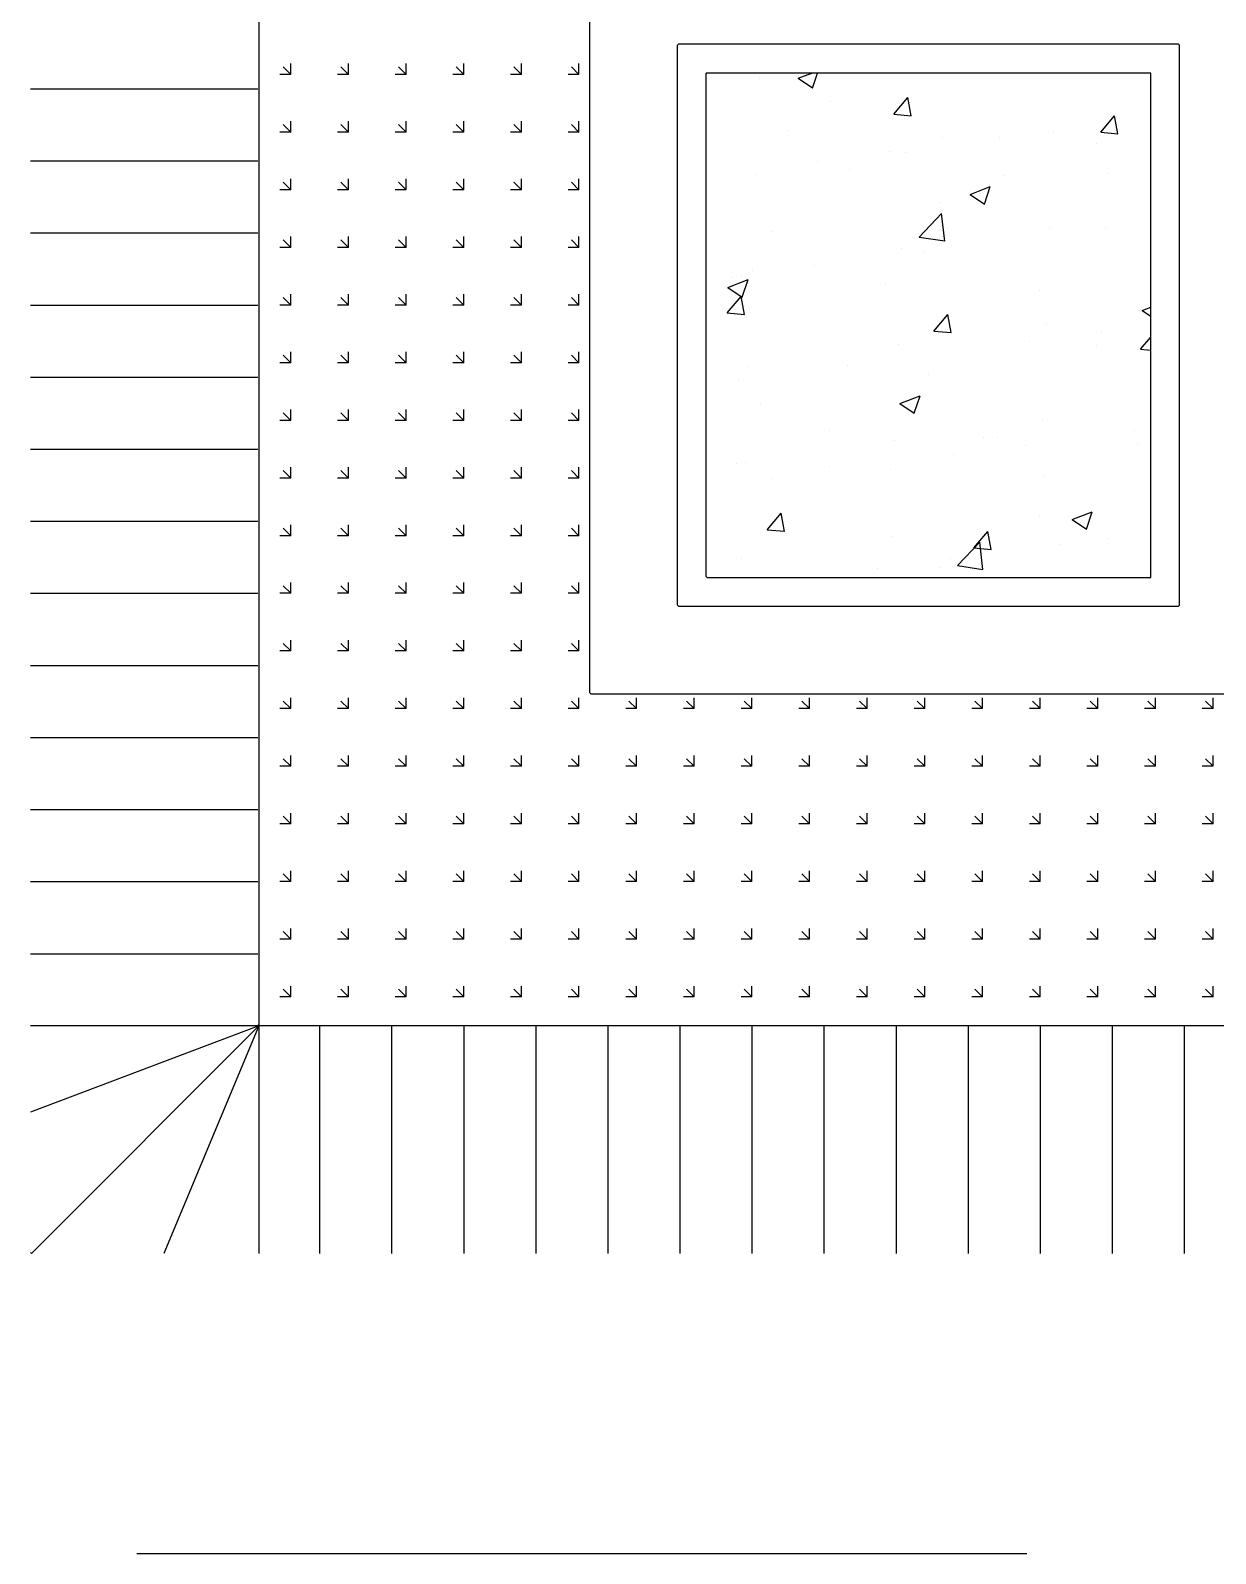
# Model space of a CAD drawing. Header units: inches. Extents: x 4.9 to 47.4, y 12.3 to 37.1.
# Drawn here: x 7.122 to 7.738, y 17.695 to 18.488 of the extents above; entities that cross this region are included whole.
import ezdxf

# ---------------------------------------------------------------- set-up
doc = ezdxf.new("R2010")
doc.units = ezdxf.units.IN
doc.header["$MEASUREMENT"] = 0
doc.layers.add('02', color=2, linetype='Continuous')
doc.layers.add('4', color=4, linetype='Continuous')

msp = doc.modelspace()

# ---------------------------------------------------------------- linework, layer by layer
at = {"layer": '02'}
for p, q in [((7.24049, 19.13976), (7.24049, 17.85156)), ((7.45879, 18.48066), (7.45829, 18.48016)), ((7.45829, 18.18873), (7.45829, 18.48016)), ((7.7191, 18.48066), (7.45879, 18.48066)), ((7.7191, 18.48066), (7.7196, 18.48016)), ((7.7196, 18.18873), (7.7196, 18.48016)), ((7.25708, 18.46497), (7.25145, 18.46497)), ((7.25708, 18.46497), (7.2531, 18.46895)), ((7.25708, 18.46497), (7.25708, 18.4706)), ((7.28708, 18.46497), (7.28145, 18.46497)), ((7.28708, 18.46497), (7.2831, 18.46895)), ((7.28708, 18.46497), (7.28708, 18.4706)), ((7.31708, 18.46497), (7.31145, 18.46497)), ((7.31708, 18.46497), (7.3131, 18.46895)), ((7.31708, 18.46497), (7.31708, 18.4706)), ((7.34708, 18.46497), (7.34145, 18.46497)), ((7.34708, 18.46497), (7.3431, 18.46895)), ((7.34708, 18.46497), (7.34708, 18.4706)), ((7.37708, 18.46497), (7.37145, 18.46497)), ((7.37708, 18.46497), (7.3731, 18.46895)), ((7.37708, 18.46497), (7.37708, 18.4706)), ((7.40708, 18.46497), (7.40145, 18.46497)), ((7.40708, 18.46497), (7.4031, 18.46895)), ((7.40708, 18.46497), (7.40708, 18.4706)), ((7.47329, 18.20373), (7.47329, 18.46566)), ((7.7046, 18.46566), (7.47329, 18.46566)), ((7.52109, 18.46292), (7.52824, 18.46566)), ((7.52855, 18.45787), (7.53117, 18.46566)), ((7.7046, 18.20323), (7.7046, 18.46566)), ((7.12162, 18.45747), (7.23999, 18.45747)), ((7.50081, 18.46293), (7.50081, 18.46293)), ((7.52109, 18.46292), (7.52856, 18.45789)), ((7.53776, 18.45084), (7.53776, 18.45084)), ((7.57098, 18.44426), (7.57821, 18.45288)), ((7.57994, 18.44346), (7.57821, 18.45287)), ((7.25708, 18.43497), (7.25708, 18.4406)), ((7.28708, 18.43497), (7.28708, 18.4406)), ((7.31708, 18.43497), (7.31708, 18.4406)), ((7.34708, 18.43497), (7.34708, 18.4406)), ((7.37708, 18.43497), (7.37708, 18.4406)), ((7.40708, 18.43497), (7.40708, 18.4406)), ((7.57098, 18.44426), (7.57994, 18.44347)), ((7.67857, 18.43485), (7.6858, 18.44346)), ((7.68753, 18.43405), (7.6858, 18.44345)), ((7.25708, 18.43497), (7.25145, 18.43497)), ((7.25708, 18.43497), (7.2531, 18.43895)), ((7.28708, 18.43497), (7.28145, 18.43497)), ((7.28708, 18.43497), (7.2831, 18.43895)), ((7.31708, 18.43497), (7.31145, 18.43497)), ((7.31708, 18.43497), (7.3131, 18.43895)), ((7.34708, 18.43497), (7.34145, 18.43497)), ((7.34708, 18.43497), (7.3431, 18.43895)), ((7.37708, 18.43497), (7.37145, 18.43497)), ((7.37708, 18.43497), (7.3731, 18.43895)), ((7.40708, 18.43497), (7.40145, 18.43497)), ((7.40708, 18.43497), (7.4031, 18.43895)), ((7.51636, 18.43573), (7.51636, 18.43573)), ((7.59644, 18.43235), (7.59644, 18.43235)), ((7.62572, 18.43208), (7.62572, 18.43208)), ((7.6539, 18.4348), (7.6539, 18.4348)), ((7.67857, 18.43485), (7.68753, 18.43406)), ((7.56891, 18.4246), (7.56891, 18.4246)), ((7.57689, 18.42424), (7.57689, 18.42424)), ((7.67651, 18.42897), (7.67651, 18.42897)), ((7.12162, 18.41997), (7.23999, 18.41997)), ((7.53136, 18.41966), (7.53136, 18.41966)), ((7.25708, 18.40497), (7.2531, 18.40895)), ((7.25708, 18.40497), (7.25708, 18.4106)), ((7.28708, 18.40497), (7.2831, 18.40895)), ((7.28708, 18.40497), (7.28708, 18.4106)), ((7.31708, 18.40497), (7.3131, 18.40895)), ((7.31708, 18.40497), (7.31708, 18.4106)), ((7.34708, 18.40497), (7.3431, 18.40895)), ((7.34708, 18.40497), (7.34708, 18.4106)), ((7.37708, 18.40497), (7.3731, 18.40895)), ((7.37708, 18.40497), (7.37708, 18.4106)), ((7.40708, 18.40497), (7.4031, 18.40895)), ((7.40708, 18.40497), (7.40708, 18.4106)), ((7.49898, 18.41299), (7.49898, 18.41299)), ((7.54799, 18.41558), (7.54799, 18.41558)), ((7.62806, 18.4122), (7.62806, 18.4122)), ((7.68252, 18.41336), (7.68252, 18.41336)), ((7.25708, 18.40497), (7.25145, 18.40497)), ((7.28708, 18.40497), (7.28145, 18.40497)), ((7.31708, 18.40497), (7.31145, 18.40497)), ((7.34708, 18.40497), (7.34145, 18.40497)), ((7.37708, 18.40497), (7.37145, 18.40497)), ((7.40708, 18.40497), (7.40145, 18.40497)), ((7.61063, 18.40253), (7.62113, 18.40656)), ((7.61063, 18.40253), (7.61809, 18.39749)), ((7.61809, 18.39748), (7.62113, 18.40655)), ((7.58409, 18.38036), (7.59578, 18.39253)), ((7.59504, 18.39835), (7.59504, 18.39835)), ((7.59743, 18.37828), (7.59578, 18.39252)), ((7.65208, 18.38487), (7.65208, 18.38487)), ((7.68099, 18.38539), (7.68099, 18.38539)), ((7.12162, 18.38247), (7.23999, 18.38247)), ((7.25708, 18.37497), (7.2531, 18.37895)), ((7.25708, 18.37497), (7.25708, 18.3806)), ((7.28708, 18.37497), (7.2831, 18.37895)), ((7.28708, 18.37497), (7.28708, 18.3806)), ((7.31708, 18.37497), (7.3131, 18.37895)), ((7.31708, 18.37497), (7.31708, 18.3806)), ((7.34708, 18.37497), (7.3431, 18.37895)), ((7.34708, 18.37497), (7.34708, 18.3806)), ((7.37708, 18.37497), (7.3731, 18.37895)), ((7.37708, 18.37497), (7.37708, 18.3806)), ((7.40708, 18.37497), (7.4031, 18.37895)), ((7.40708, 18.37497), (7.40708, 18.3806)), ((7.50756, 18.38333), (7.50756, 18.38333)), ((7.58409, 18.38036), (7.59743, 18.37829)), ((7.25708, 18.37497), (7.25145, 18.37497)), ((7.28708, 18.37497), (7.28145, 18.37497)), ((7.31708, 18.37497), (7.31145, 18.37497)), ((7.34708, 18.37497), (7.34145, 18.37497)), ((7.37708, 18.37497), (7.37145, 18.37497)), ((7.40708, 18.37497), (7.40145, 18.37497)), ((7.57507, 18.3743), (7.57507, 18.3743)), ((7.58626, 18.37292), (7.58626, 18.37292)), ((7.4919, 18.36049), (7.4919, 18.36049)), ((7.49716, 18.36306), (7.49716, 18.36306)), ((7.52945, 18.36544), (7.52945, 18.36544)), ((7.4846, 18.35415), (7.4951, 18.35818)), ((7.4846, 18.35415), (7.49206, 18.34911)), ((7.48652, 18.35949), (7.48652, 18.35949)), ((7.49206, 18.3491), (7.4951, 18.35817)), ((7.56659, 18.3561), (7.56659, 18.3561)), ((7.64667, 18.35272), (7.64667, 18.35272)), ((7.12162, 18.34497), (7.23999, 18.34497)), ((7.25708, 18.34497), (7.25145, 18.34497)), ((7.25708, 18.34497), (7.2531, 18.34895)), ((7.25708, 18.34497), (7.25708, 18.3506)), ((7.28708, 18.34497), (7.28145, 18.34497)), ((7.28708, 18.34497), (7.2831, 18.34895)), ((7.28708, 18.34497), (7.28708, 18.3506)), ((7.31708, 18.34497), (7.31145, 18.34497)), ((7.31708, 18.34497), (7.3131, 18.34895)), ((7.31708, 18.34497), (7.31708, 18.3506)), ((7.34708, 18.34497), (7.34145, 18.34497)), ((7.34708, 18.34497), (7.3431, 18.34895)), ((7.34708, 18.34497), (7.34708, 18.3506)), ((7.37708, 18.34497), (7.37145, 18.34497)), ((7.37708, 18.34497), (7.3731, 18.34895)), ((7.37708, 18.34497), (7.37708, 18.3506)), ((7.40708, 18.34497), (7.40145, 18.34497)), ((7.40708, 18.34497), (7.4031, 18.34895)), ((7.40708, 18.34497), (7.40708, 18.3506)), ((7.4842, 18.34084), (7.49143, 18.34946)), ((7.49317, 18.34005), (7.49143, 18.34945)), ((7.4842, 18.34084), (7.49317, 18.34006)), ((7.59179, 18.33143), (7.59902, 18.34005)), ((7.60076, 18.33063), (7.59902, 18.34004)), ((7.70017, 18.34213), (7.7046, 18.34384)), ((7.70017, 18.34213), (7.7046, 18.33914)), ((7.59179, 18.33143), (7.60076, 18.33065)), ((7.65026, 18.33493), (7.65026, 18.33493)), ((7.67908, 18.33117), (7.67908, 18.33117)), ((7.57324, 18.32437), (7.57324, 18.32437)), ((7.64153, 18.32623), (7.64153, 18.32623)), ((7.67633, 18.32386), (7.67633, 18.32386)), ((7.69938, 18.32202), (7.7046, 18.32824)), ((7.69938, 18.32202), (7.7046, 18.32156)), ((7.25708, 18.31497), (7.25145, 18.31497)), ((7.25708, 18.31497), (7.2531, 18.31895)), ((7.25708, 18.31497), (7.25708, 18.3206)), ((7.28708, 18.31497), (7.28145, 18.31497)), ((7.28708, 18.31497), (7.2831, 18.31895)), ((7.28708, 18.31497), (7.28708, 18.3206)), ((7.31708, 18.31497), (7.31145, 18.31497)), ((7.31708, 18.31497), (7.3131, 18.31895)), ((7.31708, 18.31497), (7.31708, 18.3206)), ((7.34708, 18.31497), (7.34145, 18.31497)), ((7.34708, 18.31497), (7.3431, 18.31895)), ((7.34708, 18.31497), (7.34708, 18.3206)), ((7.37708, 18.31497), (7.37145, 18.31497)), ((7.37708, 18.31497), (7.3731, 18.31895)), ((7.37708, 18.31497), (7.37708, 18.3206)), ((7.40708, 18.31497), (7.40145, 18.31497)), ((7.40708, 18.31497), (7.4031, 18.31895)), ((7.40708, 18.31497), (7.40708, 18.3206)), ((7.49533, 18.31312), (7.49533, 18.31312)), ((7.5468, 18.31376), (7.5468, 18.31376)), ((7.12162, 18.30747), (7.23999, 18.30747)), ((7.48999, 18.30628), (7.48999, 18.30628)), ((7.58885, 18.30885), (7.58885, 18.30885)), ((7.57413, 18.29375), (7.58464, 18.29779)), ((7.58159, 18.28871), (7.58463, 18.29777)), ((7.25708, 18.28497), (7.25708, 18.2906)), ((7.28708, 18.28497), (7.28708, 18.2906)), ((7.31708, 18.28497), (7.31708, 18.2906)), ((7.34708, 18.28497), (7.34708, 18.2906)), ((7.37708, 18.28497), (7.37708, 18.2906)), ((7.40708, 18.28497), (7.40708, 18.2906)), ((7.50137, 18.29383), (7.50137, 18.29383)), ((7.57413, 18.29375), (7.58159, 18.28872)), ((7.25708, 18.28497), (7.25145, 18.28497)), ((7.25708, 18.28497), (7.2531, 18.28895)), ((7.28708, 18.28497), (7.28145, 18.28497)), ((7.28708, 18.28497), (7.2831, 18.28895)), ((7.31708, 18.28497), (7.31145, 18.28497)), ((7.31708, 18.28497), (7.3131, 18.28895)), ((7.34708, 18.28497), (7.34145, 18.28497)), ((7.34708, 18.28497), (7.3431, 18.28895)), ((7.37708, 18.28497), (7.37145, 18.28497)), ((7.37708, 18.28497), (7.3731, 18.28895)), ((7.40708, 18.28497), (7.40145, 18.28497)), ((7.40708, 18.28497), (7.4031, 18.28895)), ((7.64843, 18.285), (7.64843, 18.285)), ((7.53738, 18.27945), (7.53738, 18.27945)), ((7.57142, 18.27444), (7.57142, 18.27444)), ((7.61746, 18.27607), (7.61746, 18.27607)), ((7.62479, 18.27591), (7.62479, 18.27591)), ((7.69643, 18.27949), (7.69643, 18.27949)), ((7.12162, 18.26997), (7.23999, 18.26997)), ((7.60207, 18.26707), (7.60207, 18.26707)), ((7.63962, 18.27201), (7.63962, 18.27201)), ((7.69753, 18.27269), (7.69753, 18.27269)), ((7.25708, 18.25497), (7.2531, 18.25895)), ((7.25708, 18.25497), (7.25708, 18.2606)), ((7.28708, 18.25497), (7.2831, 18.25895)), ((7.28708, 18.25497), (7.28708, 18.2606)), ((7.31708, 18.25497), (7.3131, 18.25895)), ((7.31708, 18.25497), (7.31708, 18.2606)), ((7.34708, 18.25497), (7.3431, 18.25895)), ((7.34708, 18.25497), (7.34708, 18.2606)), ((7.37708, 18.25497), (7.3731, 18.25895)), ((7.37708, 18.25497), (7.37708, 18.2606)), ((7.40708, 18.25497), (7.4031, 18.25895)), ((7.40708, 18.25497), (7.40708, 18.2606)), ((7.48894, 18.26269), (7.48894, 18.26269)), ((7.49351, 18.26319), (7.49351, 18.26319)), ((7.53731, 18.2609), (7.53731, 18.2609)), ((7.56901, 18.2593), (7.56901, 18.2593)), ((7.25708, 18.25497), (7.25145, 18.25497)), ((7.28708, 18.25497), (7.28145, 18.25497)), ((7.31708, 18.25497), (7.31145, 18.25497)), ((7.34708, 18.25497), (7.34145, 18.25497)), ((7.37708, 18.25497), (7.37145, 18.25497)), ((7.40708, 18.25497), (7.40145, 18.25497)), ((7.50734, 18.25459), (7.50734, 18.25459)), ((7.64908, 18.25592), (7.64908, 18.25592)), ((7.50501, 18.22801), (7.51225, 18.23663)), ((7.51398, 18.22722), (7.51224, 18.23662)), ((7.64661, 18.23506), (7.64661, 18.23506)), ((7.66367, 18.23336), (7.67417, 18.23739)), ((7.67113, 18.22832), (7.67417, 18.23738)), ((7.12162, 18.23247), (7.23999, 18.23247)), ((7.25708, 18.22497), (7.2531, 18.22895)), ((7.25708, 18.22497), (7.25708, 18.2306)), ((7.28708, 18.22497), (7.2831, 18.22895)), ((7.28708, 18.22497), (7.28708, 18.2306)), ((7.31708, 18.22497), (7.3131, 18.22895)), ((7.31708, 18.22497), (7.31708, 18.2306)), ((7.34708, 18.22497), (7.3431, 18.22895)), ((7.34708, 18.22497), (7.34708, 18.2306)), ((7.37708, 18.22497), (7.3731, 18.22895)), ((7.37708, 18.22497), (7.37708, 18.2306)), ((7.40708, 18.22497), (7.4031, 18.22895)), ((7.40708, 18.22497), (7.40708, 18.2306)), ((7.50501, 18.22801), (7.51398, 18.22723)), ((7.6126, 18.2186), (7.61983, 18.22722)), ((7.62157, 18.21781), (7.61983, 18.22721)), ((7.66367, 18.23336), (7.67113, 18.22833)), ((7.25708, 18.22497), (7.25145, 18.22497)), ((7.28708, 18.22497), (7.28145, 18.22497)), ((7.31708, 18.22497), (7.31145, 18.22497)), ((7.34708, 18.22497), (7.34145, 18.22497)), ((7.37708, 18.22497), (7.37145, 18.22497)), ((7.40708, 18.22497), (7.40145, 18.22497)), ((7.56959, 18.2245), (7.56959, 18.2245)), ((7.60398, 18.20941), (7.61566, 18.22159)), ((7.6126, 18.2186), (7.62157, 18.21782)), ((7.61732, 18.20733), (7.61566, 18.22158)), ((7.65697, 18.22033), (7.65697, 18.22033)), ((7.68208, 18.22342), (7.68208, 18.22342)), ((7.49169, 18.21326), (7.49169, 18.21326)), ((7.60016, 18.21285), (7.60016, 18.21285)), ((7.47329, 18.20373), (7.47379, 18.20323)), ((7.47379, 18.20323), (7.7046, 18.20323)), ((7.56261, 18.2079), (7.56261, 18.2079)), ((7.5946, 18.2084), (7.5946, 18.2084)), ((7.60398, 18.20941), (7.61732, 18.20734)), ((7.12162, 18.19497), (7.23999, 18.19497)), ((7.25708, 18.19497), (7.25145, 18.19497)), ((7.25708, 18.19497), (7.2531, 18.19895)), ((7.25708, 18.19497), (7.25708, 18.2006)), ((7.28708, 18.19497), (7.28145, 18.19497)), ((7.28708, 18.19497), (7.2831, 18.19895)), ((7.28708, 18.19497), (7.28708, 18.2006)), ((7.31708, 18.19497), (7.31145, 18.19497)), ((7.31708, 18.19497), (7.3131, 18.19895)), ((7.31708, 18.19497), (7.31708, 18.2006)), ((7.34708, 18.19497), (7.34145, 18.19497)), ((7.34708, 18.19497), (7.3431, 18.19895)), ((7.34708, 18.19497), (7.34708, 18.2006)), ((7.37708, 18.19497), (7.37145, 18.19497)), ((7.37708, 18.19497), (7.3731, 18.19895)), ((7.37708, 18.19497), (7.37708, 18.2006)), ((7.40708, 18.19497), (7.40145, 18.19497)), ((7.40708, 18.19497), (7.4031, 18.19895)), ((7.40708, 18.19497), (7.40708, 18.2006)), ((7.45879, 18.18823), (7.45829, 18.18873)), ((7.45879, 18.18823), (7.7191, 18.18823)), ((7.7196, 18.18873), (7.7191, 18.18823)), ((7.25708, 18.16497), (7.25708, 18.1706)), ((7.28708, 18.16497), (7.28708, 18.1706)), ((7.31708, 18.16497), (7.31708, 18.1706)), ((7.34708, 18.16497), (7.34708, 18.1706)), ((7.37708, 18.16497), (7.37708, 18.1706)), ((7.40708, 18.16497), (7.40708, 18.1706)), ((7.25708, 18.16497), (7.25145, 18.16497)), ((7.25708, 18.16497), (7.2531, 18.16895)), ((7.28708, 18.16497), (7.28145, 18.16497)), ((7.28708, 18.16497), (7.2831, 18.16895)), ((7.31708, 18.16497), (7.31145, 18.16497)), ((7.31708, 18.16497), (7.3131, 18.16895)), ((7.34708, 18.16497), (7.34145, 18.16497)), ((7.34708, 18.16497), (7.3431, 18.16895)), ((7.37708, 18.16497), (7.37145, 18.16497)), ((7.37708, 18.16497), (7.3731, 18.16895)), ((7.40708, 18.16497), (7.40145, 18.16497)), ((7.40708, 18.16497), (7.4031, 18.16895)), ((7.12162, 18.15747), (7.23999, 18.15747)), ((7.25708, 18.13497), (7.2531, 18.13895)), ((7.25708, 18.13497), (7.25708, 18.1406)), ((7.28708, 18.13497), (7.2831, 18.13895)), ((7.28708, 18.13497), (7.28708, 18.1406)), ((7.31708, 18.13497), (7.3131, 18.13895)), ((7.31708, 18.13497), (7.31708, 18.1406)), ((7.34708, 18.13497), (7.3431, 18.13895)), ((7.34708, 18.13497), (7.34708, 18.1406)), ((7.37708, 18.13497), (7.3731, 18.13895)), ((7.37708, 18.13497), (7.37708, 18.1406)), ((7.40708, 18.13497), (7.4031, 18.13895)), ((7.40708, 18.13497), (7.40708, 18.1406)), ((7.41329, 18.14273), (7.41279, 18.14323)), ((7.43708, 18.13497), (7.4331, 18.13895)), ((7.43708, 18.13497), (7.43708, 18.1406)), ((7.46708, 18.13497), (7.4631, 18.13895)), ((7.46708, 18.13497), (7.46708, 18.1406)), ((7.49708, 18.13497), (7.4931, 18.13895)), ((7.49708, 18.13497), (7.49708, 18.1406)), ((7.52708, 18.13497), (7.5231, 18.13895)), ((7.52708, 18.13497), (7.52708, 18.1406)), ((7.55708, 18.13497), (7.5531, 18.13895)), ((7.55708, 18.13497), (7.55708, 18.1406)), ((7.58708, 18.13497), (7.5831, 18.13895)), ((7.58708, 18.13497), (7.58708, 18.1406)), ((7.61708, 18.13497), (7.6131, 18.13895)), ((7.61708, 18.13497), (7.61708, 18.1406)), ((7.64708, 18.13497), (7.6431, 18.13895)), ((7.64708, 18.13497), (7.64708, 18.1406)), ((7.67708, 18.13497), (7.6731, 18.13895)), ((7.67708, 18.13497), (7.67708, 18.1406)), ((7.70708, 18.13497), (7.7031, 18.13895)), ((7.70708, 18.13497), (7.70708, 18.1406)), ((7.73708, 18.13497), (7.7331, 18.13895)), ((7.73708, 18.13497), (7.73708, 18.1406)), ((7.25708, 18.13497), (7.25145, 18.13497)), ((7.28708, 18.13497), (7.28145, 18.13497)), ((7.31708, 18.13497), (7.31145, 18.13497)), ((7.34708, 18.13497), (7.34145, 18.13497)), ((7.37708, 18.13497), (7.37145, 18.13497)), ((7.40708, 18.13497), (7.40145, 18.13497)), ((7.43708, 18.13497), (7.43145, 18.13497)), ((7.46708, 18.13497), (7.46145, 18.13497)), ((7.49708, 18.13497), (7.49145, 18.13497)), ((7.52708, 18.13497), (7.52145, 18.13497)), ((7.55708, 18.13497), (7.55145, 18.13497)), ((7.58708, 18.13497), (7.58145, 18.13497)), ((7.61708, 18.13497), (7.61145, 18.13497)), ((7.64708, 18.13497), (7.64145, 18.13497)), ((7.67708, 18.13497), (7.67145, 18.13497)), ((7.70708, 18.13497), (7.70145, 18.13497)), ((7.73708, 18.13497), (7.73145, 18.13497)), ((7.12162, 18.11997), (7.23999, 18.11997)), ((7.25708, 18.10497), (7.2531, 18.10895)), ((7.25708, 18.10497), (7.25708, 18.1106)), ((7.28708, 18.10497), (7.2831, 18.10895)), ((7.28708, 18.10497), (7.28708, 18.1106)), ((7.31708, 18.10497), (7.3131, 18.10895)), ((7.31708, 18.10497), (7.31708, 18.1106)), ((7.34708, 18.10497), (7.3431, 18.10895)), ((7.34708, 18.10497), (7.34708, 18.1106)), ((7.37708, 18.10497), (7.3731, 18.10895)), ((7.37708, 18.10497), (7.37708, 18.1106)), ((7.40708, 18.10497), (7.4031, 18.10895)), ((7.40708, 18.10497), (7.40708, 18.1106)), ((7.43708, 18.10497), (7.4331, 18.10895)), ((7.43708, 18.10497), (7.43708, 18.1106)), ((7.46708, 18.10497), (7.4631, 18.10895)), ((7.46708, 18.10497), (7.46708, 18.1106)), ((7.49708, 18.10497), (7.4931, 18.10895)), ((7.49708, 18.10497), (7.49708, 18.1106)), ((7.52708, 18.10497), (7.5231, 18.10895)), ((7.52708, 18.10497), (7.52708, 18.1106)), ((7.55708, 18.10497), (7.5531, 18.10895)), ((7.55708, 18.10497), (7.55708, 18.1106)), ((7.58708, 18.10497), (7.5831, 18.10895)), ((7.58708, 18.10497), (7.58708, 18.1106)), ((7.61708, 18.10497), (7.6131, 18.10895)), ((7.61708, 18.10497), (7.61708, 18.1106)), ((7.64708, 18.10497), (7.6431, 18.10895)), ((7.64708, 18.10497), (7.64708, 18.1106)), ((7.67708, 18.10497), (7.6731, 18.10895)), ((7.67708, 18.10497), (7.67708, 18.1106)), ((7.70708, 18.10497), (7.7031, 18.10895)), ((7.70708, 18.10497), (7.70708, 18.1106)), ((7.73708, 18.10497), (7.7331, 18.10895)), ((7.73708, 18.10497), (7.73708, 18.1106)), ((7.25708, 18.10497), (7.25145, 18.10497)), ((7.28708, 18.10497), (7.28145, 18.10497)), ((7.31708, 18.10497), (7.31145, 18.10497)), ((7.34708, 18.10497), (7.34145, 18.10497)), ((7.37708, 18.10497), (7.37145, 18.10497)), ((7.40708, 18.10497), (7.40145, 18.10497)), ((7.43708, 18.10497), (7.43145, 18.10497)), ((7.46708, 18.10497), (7.46145, 18.10497)), ((7.49708, 18.10497), (7.49145, 18.10497)), ((7.52708, 18.10497), (7.52145, 18.10497)), ((7.55708, 18.10497), (7.55145, 18.10497)), ((7.58708, 18.10497), (7.58145, 18.10497)), ((7.61708, 18.10497), (7.61145, 18.10497)), ((7.64708, 18.10497), (7.64145, 18.10497)), ((7.67708, 18.10497), (7.67145, 18.10497)), ((7.70708, 18.10497), (7.70145, 18.10497)), ((7.73708, 18.10497), (7.73145, 18.10497)), ((7.12162, 18.08247), (7.23999, 18.08247)), ((7.25708, 18.07497), (7.2531, 18.07895)), ((7.25708, 18.07497), (7.25708, 18.0806)), ((7.28708, 18.07497), (7.2831, 18.07895)), ((7.28708, 18.07497), (7.28708, 18.0806)), ((7.31708, 18.07497), (7.3131, 18.07895)), ((7.31708, 18.07497), (7.31708, 18.0806)), ((7.34708, 18.07497), (7.3431, 18.07895)), ((7.34708, 18.07497), (7.34708, 18.0806)), ((7.37708, 18.07497), (7.3731, 18.07895)), ((7.37708, 18.07497), (7.37708, 18.0806)), ((7.40708, 18.07497), (7.4031, 18.07895)), ((7.40708, 18.07497), (7.40708, 18.0806)), ((7.43708, 18.07497), (7.4331, 18.07895)), ((7.43708, 18.07497), (7.43708, 18.0806)), ((7.46708, 18.07497), (7.4631, 18.07895)), ((7.46708, 18.07497), (7.46708, 18.0806)), ((7.49708, 18.07497), (7.4931, 18.07895)), ((7.49708, 18.07497), (7.49708, 18.0806)), ((7.52708, 18.07497), (7.5231, 18.07895)), ((7.52708, 18.07497), (7.52708, 18.0806)), ((7.55708, 18.07497), (7.5531, 18.07895)), ((7.55708, 18.07497), (7.55708, 18.0806)), ((7.58708, 18.07497), (7.5831, 18.07895)), ((7.58708, 18.07497), (7.58708, 18.0806)), ((7.61708, 18.07497), (7.6131, 18.07895)), ((7.61708, 18.07497), (7.61708, 18.0806)), ((7.64708, 18.07497), (7.6431, 18.07895)), ((7.64708, 18.07497), (7.64708, 18.0806)), ((7.67708, 18.07497), (7.6731, 18.07895)), ((7.67708, 18.07497), (7.67708, 18.0806)), ((7.70708, 18.07497), (7.7031, 18.07895)), ((7.70708, 18.07497), (7.70708, 18.0806)), ((7.73708, 18.07497), (7.7331, 18.07895)), ((7.73708, 18.07497), (7.73708, 18.0806)), ((7.25708, 18.07497), (7.25145, 18.07497)), ((7.28708, 18.07497), (7.28145, 18.07497)), ((7.31708, 18.07497), (7.31145, 18.07497)), ((7.34708, 18.07497), (7.34145, 18.07497)), ((7.37708, 18.07497), (7.37145, 18.07497)), ((7.40708, 18.07497), (7.40145, 18.07497)), ((7.43708, 18.07497), (7.43145, 18.07497)), ((7.46708, 18.07497), (7.46145, 18.07497)), ((7.49708, 18.07497), (7.49145, 18.07497)), ((7.52708, 18.07497), (7.52145, 18.07497)), ((7.55708, 18.07497), (7.55145, 18.07497)), ((7.58708, 18.07497), (7.58145, 18.07497)), ((7.61708, 18.07497), (7.61145, 18.07497)), ((7.64708, 18.07497), (7.64145, 18.07497)), ((7.67708, 18.07497), (7.67145, 18.07497)), ((7.70708, 18.07497), (7.70145, 18.07497)), ((7.73708, 18.07497), (7.73145, 18.07497)), ((7.12162, 18.04497), (7.23999, 18.04497)), ((7.25708, 18.04497), (7.25145, 18.04497)), ((7.25708, 18.04497), (7.2531, 18.04895)), ((7.25708, 18.04497), (7.25708, 18.0506)), ((7.28708, 18.04497), (7.28145, 18.04497)), ((7.28708, 18.04497), (7.2831, 18.04895)), ((7.28708, 18.04497), (7.28708, 18.0506)), ((7.31708, 18.04497), (7.31145, 18.04497)), ((7.31708, 18.04497), (7.3131, 18.04895)), ((7.31708, 18.04497), (7.31708, 18.0506)), ((7.34708, 18.04497), (7.34145, 18.04497)), ((7.34708, 18.04497), (7.3431, 18.04895)), ((7.34708, 18.04497), (7.34708, 18.0506)), ((7.37708, 18.04497), (7.37145, 18.04497)), ((7.37708, 18.04497), (7.3731, 18.04895)), ((7.37708, 18.04497), (7.37708, 18.0506)), ((7.40708, 18.04497), (7.40145, 18.04497)), ((7.40708, 18.04497), (7.4031, 18.04895)), ((7.40708, 18.04497), (7.40708, 18.0506)), ((7.43708, 18.04497), (7.43145, 18.04497)), ((7.43708, 18.04497), (7.4331, 18.04895)), ((7.43708, 18.04497), (7.43708, 18.0506)), ((7.46708, 18.04497), (7.46145, 18.04497)), ((7.46708, 18.04497), (7.4631, 18.04895)), ((7.46708, 18.04497), (7.46708, 18.0506)), ((7.49708, 18.04497), (7.49145, 18.04497)), ((7.49708, 18.04497), (7.4931, 18.04895)), ((7.49708, 18.04497), (7.49708, 18.0506)), ((7.52708, 18.04497), (7.52145, 18.04497)), ((7.52708, 18.04497), (7.5231, 18.04895)), ((7.52708, 18.04497), (7.52708, 18.0506)), ((7.55708, 18.04497), (7.55145, 18.04497)), ((7.55708, 18.04497), (7.5531, 18.04895)), ((7.55708, 18.04497), (7.55708, 18.0506)), ((7.58708, 18.04497), (7.58145, 18.04497)), ((7.58708, 18.04497), (7.5831, 18.04895)), ((7.58708, 18.04497), (7.58708, 18.0506)), ((7.61708, 18.04497), (7.61145, 18.04497)), ((7.61708, 18.04497), (7.6131, 18.04895)), ((7.61708, 18.04497), (7.61708, 18.0506)), ((7.64708, 18.04497), (7.64145, 18.04497)), ((7.64708, 18.04497), (7.6431, 18.04895)), ((7.64708, 18.04497), (7.64708, 18.0506)), ((7.67708, 18.04497), (7.67145, 18.04497)), ((7.67708, 18.04497), (7.6731, 18.04895)), ((7.67708, 18.04497), (7.67708, 18.0506)), ((7.70708, 18.04497), (7.70145, 18.04497)), ((7.70708, 18.04497), (7.7031, 18.04895)), ((7.70708, 18.04497), (7.70708, 18.0506)), ((7.73708, 18.04497), (7.73145, 18.04497)), ((7.73708, 18.04497), (7.7331, 18.04895)), ((7.73708, 18.04497), (7.73708, 18.0506)), ((7.25708, 18.01497), (7.25708, 18.0206)), ((7.28708, 18.01497), (7.28708, 18.0206)), ((7.31708, 18.01497), (7.31708, 18.0206)), ((7.34708, 18.01497), (7.34708, 18.0206)), ((7.37708, 18.01497), (7.37708, 18.0206)), ((7.40708, 18.01497), (7.40708, 18.0206)), ((7.43708, 18.01497), (7.43708, 18.0206)), ((7.46708, 18.01497), (7.46708, 18.0206)), ((7.49708, 18.01497), (7.49708, 18.0206)), ((7.52708, 18.01497), (7.52708, 18.0206)), ((7.55708, 18.01497), (7.55708, 18.0206)), ((7.58708, 18.01497), (7.58708, 18.0206)), ((7.61708, 18.01497), (7.61708, 18.0206)), ((7.64708, 18.01497), (7.64708, 18.0206)), ((7.67708, 18.01497), (7.67708, 18.0206)), ((7.70708, 18.01497), (7.70708, 18.0206)), ((7.73708, 18.01497), (7.73708, 18.0206)), ((7.25708, 18.01497), (7.25145, 18.01497)), ((7.25708, 18.01497), (7.2531, 18.01895)), ((7.28708, 18.01497), (7.28145, 18.01497)), ((7.28708, 18.01497), (7.2831, 18.01895)), ((7.31708, 18.01497), (7.31145, 18.01497)), ((7.31708, 18.01497), (7.3131, 18.01895)), ((7.34708, 18.01497), (7.34145, 18.01497)), ((7.34708, 18.01497), (7.3431, 18.01895)), ((7.37708, 18.01497), (7.37145, 18.01497)), ((7.37708, 18.01497), (7.3731, 18.01895)), ((7.40708, 18.01497), (7.40145, 18.01497)), ((7.40708, 18.01497), (7.4031, 18.01895)), ((7.43708, 18.01497), (7.43145, 18.01497)), ((7.43708, 18.01497), (7.4331, 18.01895)), ((7.46708, 18.01497), (7.46145, 18.01497)), ((7.46708, 18.01497), (7.4631, 18.01895)), ((7.49708, 18.01497), (7.49145, 18.01497)), ((7.49708, 18.01497), (7.4931, 18.01895)), ((7.52708, 18.01497), (7.52145, 18.01497)), ((7.52708, 18.01497), (7.5231, 18.01895)), ((7.55708, 18.01497), (7.55145, 18.01497)), ((7.55708, 18.01497), (7.5531, 18.01895)), ((7.58708, 18.01497), (7.58145, 18.01497)), ((7.58708, 18.01497), (7.5831, 18.01895)), ((7.61708, 18.01497), (7.61145, 18.01497)), ((7.61708, 18.01497), (7.6131, 18.01895)), ((7.64708, 18.01497), (7.64145, 18.01497)), ((7.64708, 18.01497), (7.6431, 18.01895)), ((7.67708, 18.01497), (7.67145, 18.01497)), ((7.67708, 18.01497), (7.6731, 18.01895)), ((7.70708, 18.01497), (7.70145, 18.01497)), ((7.70708, 18.01497), (7.7031, 18.01895)), ((7.73708, 18.01497), (7.73145, 18.01497)), ((7.73708, 18.01497), (7.7331, 18.01895)), ((7.12162, 18.00747), (7.23999, 18.00747)), ((7.25708, 17.98497), (7.2531, 17.98895)), ((7.25708, 17.98497), (7.25708, 17.9906)), ((7.28708, 17.98497), (7.2831, 17.98895)), ((7.28708, 17.98497), (7.28708, 17.9906)), ((7.31708, 17.98497), (7.3131, 17.98895)), ((7.31708, 17.98497), (7.31708, 17.9906)), ((7.34708, 17.98497), (7.3431, 17.98895)), ((7.34708, 17.98497), (7.34708, 17.9906)), ((7.37708, 17.98497), (7.3731, 17.98895)), ((7.37708, 17.98497), (7.37708, 17.9906)), ((7.40708, 17.98497), (7.4031, 17.98895)), ((7.40708, 17.98497), (7.40708, 17.9906)), ((7.43708, 17.98497), (7.4331, 17.98895)), ((7.43708, 17.98497), (7.43708, 17.9906)), ((7.46708, 17.98497), (7.4631, 17.98895)), ((7.46708, 17.98497), (7.46708, 17.9906)), ((7.49708, 17.98497), (7.4931, 17.98895)), ((7.49708, 17.98497), (7.49708, 17.9906)), ((7.52708, 17.98497), (7.5231, 17.98895)), ((7.52708, 17.98497), (7.52708, 17.9906)), ((7.55708, 17.98497), (7.5531, 17.98895)), ((7.55708, 17.98497), (7.55708, 17.9906)), ((7.58708, 17.98497), (7.5831, 17.98895)), ((7.58708, 17.98497), (7.58708, 17.9906)), ((7.61708, 17.98497), (7.6131, 17.98895)), ((7.61708, 17.98497), (7.61708, 17.9906)), ((7.64708, 17.98497), (7.6431, 17.98895)), ((7.64708, 17.98497), (7.64708, 17.9906)), ((7.67708, 17.98497), (7.6731, 17.98895)), ((7.67708, 17.98497), (7.67708, 17.9906)), ((7.70708, 17.98497), (7.7031, 17.98895)), ((7.70708, 17.98497), (7.70708, 17.9906)), ((7.73708, 17.98497), (7.7331, 17.98895)), ((7.73708, 17.98497), (7.73708, 17.9906)), ((7.25708, 17.98497), (7.25145, 17.98497)), ((7.28708, 17.98497), (7.28145, 17.98497)), ((7.31708, 17.98497), (7.31145, 17.98497)), ((7.34708, 17.98497), (7.34145, 17.98497)), ((7.37708, 17.98497), (7.37145, 17.98497)), ((7.40708, 17.98497), (7.40145, 17.98497)), ((7.43708, 17.98497), (7.43145, 17.98497)), ((7.46708, 17.98497), (7.46145, 17.98497)), ((7.49708, 17.98497), (7.49145, 17.98497)), ((7.52708, 17.98497), (7.52145, 17.98497)), ((7.55708, 17.98497), (7.55145, 17.98497)), ((7.58708, 17.98497), (7.58145, 17.98497)), ((7.61708, 17.98497), (7.61145, 17.98497)), ((7.64708, 17.98497), (7.64145, 17.98497)), ((7.67708, 17.98497), (7.67145, 17.98497)), ((7.70708, 17.98497), (7.70145, 17.98497)), ((7.73708, 17.98497), (7.73145, 17.98497)), ((8.9302, 17.96993), (7.12162, 17.96993)), ((7.24049, 17.96993), (7.12162, 17.92506)), ((7.24049, 17.96993), (7.12212, 17.85156)), ((7.24049, 17.96993), (7.19108, 17.85156)), ((7.23999, 17.97043), (7.24049, 17.96993)), ((7.27208, 17.96993), (7.27208, 17.85156)), ((7.30958, 17.96993), (7.30958, 17.85156)), ((7.34708, 17.96993), (7.34708, 17.85156)), ((7.38458, 17.96993), (7.38458, 17.85156)), ((7.42208, 17.96993), (7.42208, 17.85156)), ((7.45958, 17.96993), (7.45958, 17.85156)), ((7.49708, 17.96993), (7.49708, 17.85156)), ((7.53458, 17.96993), (7.53458, 17.85156)), ((7.57208, 17.96993), (7.57208, 17.85156)), ((7.60958, 17.96993), (7.60958, 17.85156)), ((7.64708, 17.96993), (7.64708, 17.85156)), ((7.68458, 17.96993), (7.68458, 17.85156)), ((7.72208, 17.96993), (7.72208, 17.85156)), ((7.12162, 17.85206), (7.12212, 17.85156))]:
    msp.add_line(p, q, dxfattribs=at)
at = {"layer": '4'}
for p, q in [((7.41279, 18.14323), (7.41279, 18.84809)), ((7.41329, 18.14273), (8.63853, 18.14273)), ((7.17698, 17.6954), (7.64013, 17.6954))]:
    msp.add_line(p, q, dxfattribs=at)

doc.saveas('drawing.dxf')
